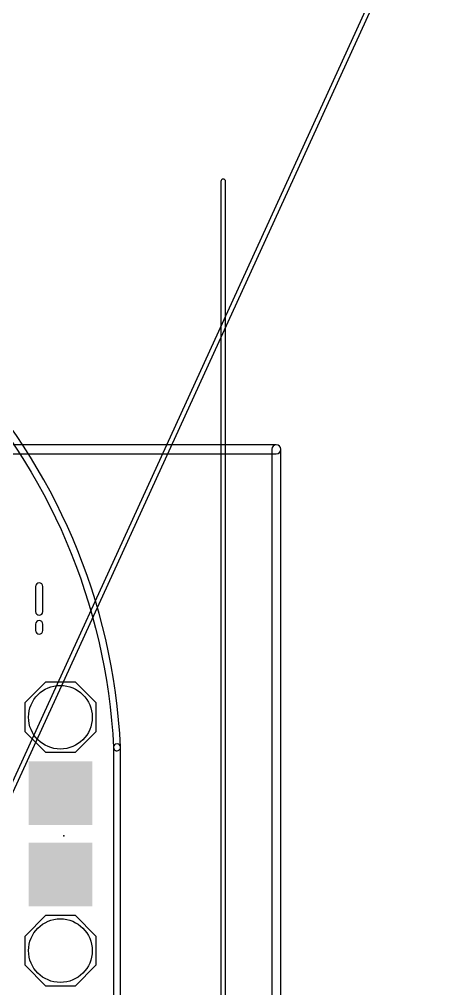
# Model space of a CAD drawing. Extents: x -21 to 88, y -12 to 76.
# Drawn here: x 76.74 to 88.42, y 17.98 to 45.38 of the extents above; entities that cross this region are included whole.
import ezdxf

# ---------------------------------------------------------------- set-up
doc = ezdxf.new("R2010")
doc.units = 0
for name, color, linetype in [('1', 22, 'CONTINUOUS'), ('16', 175, 'CONTINUOUS'), ('17', 82, 'CONTINUOUS'), ('20', 7, 'CONTINUOUS'), ('21', 253, 'CONTINUOUS'), ('23', 7, 'CONTINUOUS'), ('51', 253, 'CONTINUOUS')]:
    doc.layers.add(name, color=color, linetype=linetype)

# ---------------------------------------------------------------- blocks, each defined once
blk = doc.blocks.new('RECT')
blk.add_solid([(-0.5, -0.5), (0.5, -0.5), (-0.5, 0.5), (0.5, 0.5)])
blk = doc.blocks.new('OCTAGONP')
blk.add_lwpolyline([(-0.5, -0.2071), (-0.5, 0.2071), (-0.2071, 0.5), (0.2071, 0.5), (0.5, 0.2071), (0.5, -0.2071), (0.2071, -0.5), (-0.2071, -0.5)], close=True)
blk = doc.blocks.new('ROUNDP')
blk.add_circle((0, 0), 0.5)

msp = doc.modelspace()

# ---------------------------------------------------------------- linework, layer by layer
at = {"layer": '1'}
for points in [[(84, 33.352), (57.625, 33.352, 1), (57.625, 33.098), (84, 33.098, 1)], [(84.127, -6), (84.127, 33.225, 1), (83.873, 33.225), (83.873, -6, 1)]]:
    msp.add_lwpolyline(points, format="xyb", close=True, dxfattribs=at)
at = {"layer": '16'}
for points in [[(-6.7999, 32.998), (84.0001, 33.098, 1), (83.9999, 33.352), (-6.8001, 33.252, 1)], [(83.873, 33.225), (83.873, -6, 1), (84.127, -6), (84.127, 33.225, 1)]]:
    msp.add_lwpolyline(points, format="xyb", close=True, dxfattribs=at)
at = {"layer": '20'}
for points in [[(79.4001, 24.7951, 1), (79.5999, 24.8049, 0.364), (64.6126, 40.9992, 1), (64.5874, 40.8008, -0.364)], [(79.4, 24.8), (79.4, 16.9, 1), (79.6, 16.9), (79.6, 24.8, 1)]]:
    msp.add_lwpolyline(points, format="xyb", close=True, dxfattribs=at)
at = {"layer": '21'}
for points in [[(77.2, 29.3473), (77.2, 28.6355, 1), (77.4032, 28.6355), (77.4032, 29.3473, 1)], [(77.2, 28.2796), (77.2, 28.1016, 1), (77.4032, 28.1016), (77.4032, 28.2796, 1)]]:
    msp.add_lwpolyline(points, format="xyb", close=True, dxfattribs=at)
at = {"layer": '23'}
msp.add_point((78, 22.3), dxfattribs=at)
at = {"layer": '51'}
for points in [[(69.1591, 7.373), (88.4092, 49.4645, 1), (88.291, 49.5186), (69.0409, 7.427, 1)], [(82.435, 40.8), (82.435, -11.4924, 1), (82.565, -11.4924), (82.565, 40.8, 1)]]:
    msp.add_lwpolyline(points, format="xyb", close=True, dxfattribs=at)

# ---------------------------------------------------------------- block references
at = {"layer": '1', "xscale": 1.8, "yscale": 1.8, "rotation": 180}
msp.add_blockref('RECT', (77.9, 23.5), dxfattribs=at)
at = {"layer": '1', "xscale": 1.8, "yscale": 1.8}
msp.add_blockref('RECT', (77.9, 21.2), dxfattribs=at)
at = {"layer": '17', "rotation": 90}
for name, p, xscale, yscale in [('OCTAGONP', (77.9, 25.65), 2, 2), ('OCTAGONP', (77.9, 25.65), 2, 2), ('ROUNDP', (77.9, 25.65), 1.8, 1.8), ('ROUNDP', (77.9, 25.65), 1.8, 1.8), ('OCTAGONP', (77.9, 19.05), 2, 2), ('OCTAGONP', (77.9, 19.05), 2, 2), ('ROUNDP', (77.9, 19.05), 1.8, 1.8), ('ROUNDP', (77.9, 19.05), 1.8, 1.8)]:
    msp.add_blockref(name, p, dxfattribs=dict(at, xscale=xscale, yscale=yscale))

doc.saveas('drawing.dxf')
